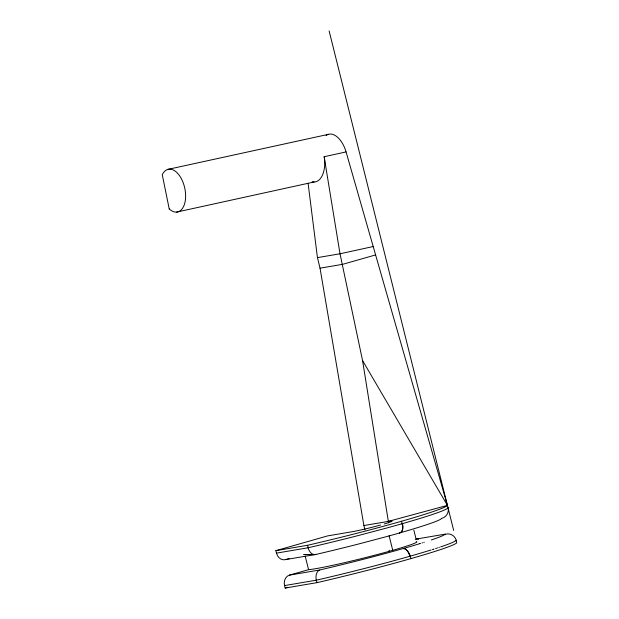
<?xml version="1.0" encoding="UTF-8"?>
<svg xmlns="http://www.w3.org/2000/svg" width="619" height="619" viewBox="0 0 619 619"><rect width="100%" height="100%" fill="white"/><g stroke="black" fill="none" stroke-linecap="round" stroke-linejoin="round"><path stroke-width="0.93" d="M442.631 546.206L442.902 546.113A108.936 5.509 -14 0 0 456.126 540.294L456.737 542.762A108.944 5.509 -14 0 1 410.854 558.624A108.944 5.509 -14 0 1 316.951 582.649L285.173 588.05L284.562 585.582A8.736 7.266 80.4 0 1 289.452 575.121L308.579 569.666A57.219 2.894 -14 0 0 392.748 550.306A57.219 2.894 -14 0 0 416.177 541.563M442.074 546.399L440.643 546.879M431.304 539.977L433.385 539.265A100.255 5.076 -14 0 0 445.394 534.104L415.241 539.226M438.84 547.482L439.451 547.281M436.952 548.101L437.594 547.892M435.644 548.527L436.302 548.31M433.254 549.285L433.95 549.068M424.27 542.259L423.783 542.414M432.991 549.37L432.464 549.533M422.545 542.801L422.034 542.964M431.118 549.958L430.569 550.129M430.012 550.299L424.208 552.071A108.936 5.509 -14 0 1 410.242 556.156A108.905 5.509 -14 0 1 316.34 580.181L284.562 585.582M420.494 543.436L419.976 543.598M419.713 543.683L416.192 544.751A100.185 5.068 -14 0 1 403.356 548.504A100.201 5.068 -14 0 1 319.605 569.998L289.452 575.121M384.252 523.968L384.36 523.937A22.64 1.145 -14 0 0 388.221 521.415L447.421 505.383L346.075 151.926L324.139 156.715L340.017 253.782L362.572 360.614L388.585 522.869M375.393 254.982L342.601 264.336L320.031 268.174L317.446 257.62L308.138 183.673M441.517 518.59A100.201 5.068 -14 0 1 399.495 532.982A100.185 5.068 -14 0 1 385.01 537.021L357.821 544.202A100.255 5.076 -14 0 1 315.736 554.477L285.583 559.599A8.736 7.266 80.4 0 1 276.469 553.138L275.857 550.67L327.606 535.899L351.94 531.767A22.64 1.145 -14 0 0 380.43 525.059L380.561 525.02M285.583 559.599L289.166 558.578M285.173 588.05L287.68 587.338M176.624 212.1L314.158 181.971M328.163 134.4L167.935 169.374M373.28 246.517L340.017 253.782L317.446 257.62M399.541 532.974L399.487 532.982A8.736 5.347 72.5 0 0 402.69 524.293M320.031 268.174L363.895 525.546L388.221 521.415M275.857 550.67L307.628 545.269A108.944 5.509 -14 0 0 401.538 521.244A108.944 5.509 -14 0 0 447.421 505.383L362.572 360.614M276.469 553.138L308.247 547.738A108.905 5.509 -14 0 0 356.861 535.907L386.403 528.1A108.905 5.509 -14 0 0 402.149 523.713A108.905 5.509 -14 0 0 448.024 507.851M315.736 554.477L303.759 554.531L314.847 554.647M346.044 151.833L345.595 150.386A21.843 12.071 74.1 0 0 326.105 135.507M410.072 555.568L410.095 555.653A8.867 4.403 73.2 0 1 410.196 556.164M399.526 532.928A8.736 4.906 70.3 0 0 402.327 524.394L401.538 521.244M329.13 30.95L453.665 530.421M413.832 530.104L415.821 538.058M410.242 556.164L410.854 558.624M389.119 535.76L392.748 550.306M363.895 525.546L364.986 529.91M307.628 545.269L308.247 547.738M316.332 580.181L316.951 582.649M305.19 556.086L308.579 569.666M324.139 156.715L324.472 158.093M324.426 158.1A21.851 12.109 83.9 0 1 312.208 181.738M315.69 554.315A9.006 5.548 78.3 0 1 308.069 547.807M448.179 507.82A9.006 8.674 86.5 0 1 441.486 518.42M415.875 539.087A8.736 7.266 80.4 0 1 418.692 539.257M445.44 534.267A9.006 8.674 86.5 0 1 456.265 540.255M403.356 548.504A8.736 4.263 73.3 0 1 409.677 555.684M403.348 548.558A8.736 4.689 70.6 0 1 410.103 555.645M316.255 580.204A9.006 5.439 79.3 0 1 319.644 570.161M402.172 523.883A8.859 5.331 72.7 0 1 402.257 524.223M389.544 551.591A14.562 8.047 74.1 0 1 389.042 550.306M169.227 208.959L162.263 174.728A21.835 12.109 77.7 0 1 178.821 174.728A21.835 12.109 77.7 0 1 184.679 203.519A21.835 12.109 77.7 0 1 169.227 208.959"/></g></svg>
